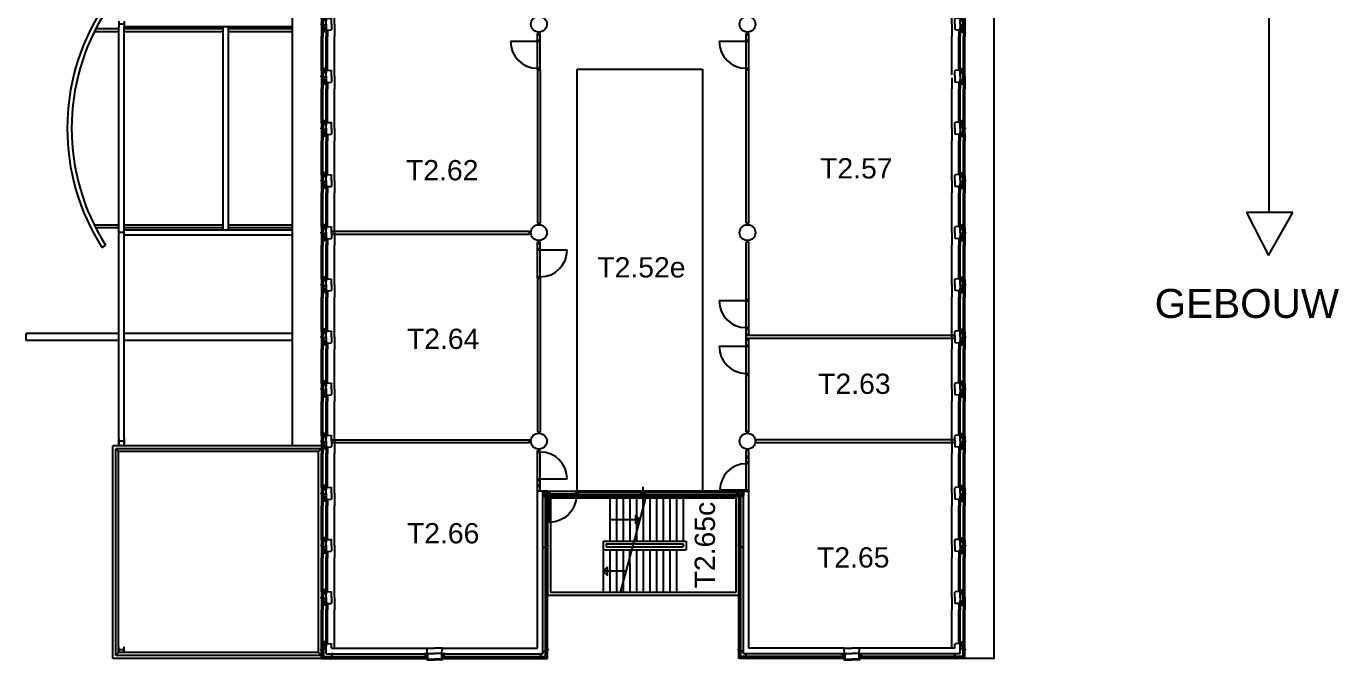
# Model space of a CAD drawing. Header units: millimetres. Extents: x 33769 to 140872, y 29552 to 80652.
# Drawn here: x 33769 to 78958, y 29552 to 51432 of the extents above; entities that cross this region are included whole.
import ezdxf
from ezdxf.enums import TextEntityAlignment as Align

# ---------------------------------------------------------------- set-up
doc = ezdxf.new("R2010")
doc.units = ezdxf.units.MM
doc.linetypes.add('HIDDEN2', pattern=[4.7625, 3.175, -1.5875])
doc.layers.get('0').update_dxf_attribs({"linetype": 'CONTINUOUS'})
for name, color, linetype in [('AL2100_BUITENWANDEN', 3, 'CONTINUOUS'), ('AL2200_BINNENWANDEN', 2, 'CONTINUOUS'), ('AL2400_TRAPPEN', 1, 'CONTINUOUS'), ('AL2800_KONSTRUKTIES', 1, 'CONTINUOUS'), ('AL3100_BUITENWANDOPENINGEN', 1, 'CONTINUOUS'), ('AL3200_BINNENWANDOPENINGEN', 1, 'CONTINUOUS'), ('AL3500_TOEBEHOREN-KOZIJNEN', 1, 'CONTINUOUS'), ('AL4600-RUIMTENUMMER', 2, 'CONTINUOUS'), ('AL4600_RUIMTENUMMERS', 2, 'CONTINUOUS'), ('AL8100_INRVERKEERSRUIMTE', 250, 'HIDDEN2')]:
    doc.layers.add(name, color=color, linetype=linetype)
doc.styles.add('Arial', font='arial.ttf')

# ---------------------------------------------------------------- blocks, each defined once
blk = doc.blocks.new('VIER')
at = {"layer": 'AL2100_BUITENWANDEN'}
for p, q in [((159, 838), (159, 1056)), ((612, 628), (612, 1056)), ((177, 808), (159, 808)), ((182, 778), (159, 798)), ((159, 778), (182, 798)), ((182, 798), (159, 798)), ((182, 778), (159, 778)), ((179, 650), (159, 670)), ((179, 670), (159, 650)), ((179, 670), (159, 670)), ((179, 650), (159, 650)), ((177, 643), (159, 643)), ((177, 613), (159, 613)), ((179, 605), (159, 605)), ((159, 585), (179, 605)), ((179, 585), (159, 605)), ((179, 585), (159, 585)), ((182, 478), (159, 478)), ((159, 478), (182, 458)), ((182, 478), (159, 458)), ((182, 458), (159, 458)), ((177, 643), (177, 808)), ((177, 448), (177, 613)), ((229, 628), (229, 793)), ((229, 628), (229, 463)), ((236, 775), (236, 755)), ((236, 685), (236, 665)), ((236, 480), (236, 500)), ((319, 628), (319, 838)), ((319, 838), (499, 828)), ((319, 628), (319, 418)), ((499, 828), (509, 818)), ((509, 628), (509, 818)), ((509, 628), (509, 438)), ((612, 628), (612, 199)), ((177, 448), (159, 448)), ((159, 418), (159, 199)), ((319, 418), (499, 428)), ((499, 428), (509, 438))]:
    blk.add_line(p, q, dxfattribs=at)
blk.add_lwpolyline([(179, 578), (179, 623), (143, 623, -0.414214), (139, 627), (139, 629, -0.414214), (143, 633), (179, 633), (179, 678)], format="xyb", dxfattribs=at)
for points in [[(226, 793), (226, 818), (159, 818), (159, 838)], [(159, 643), (159, 808)], [(159, 448), (159, 613)], [(226, 463), (226, 438), (159, 438), (159, 418)], [(259, 768), (182, 768), (182, 818)], [(259, 678), (182, 678), (182, 578)], [(259, 488), (182, 488), (182, 438)], [(314, 713), (314, 763), (214, 763)], [(314, 623), (314, 673), (214, 673)], [(314, 543), (314, 493), (214, 493)]]:
    blk.add_lwpolyline(points, dxfattribs=at)
at = {"layer": 'AL3100_BUITENWANDOPENINGEN'}
for p, q in [((205, 895), (205, 1056)), ((319, 878), (319, 1056)), ((369, 856), (369, 1056)), ((205, 361), (205, 199)), ((319, 378), (319, 199)), ((369, 399), (369, 199))]:
    blk.add_line(p, q, dxfattribs=at)
for points in [[(224, 828), (224, 838), (289, 838), (289, 828), (299, 828), (299, 838), (319, 838), (319, 878), (268, 878), (268, 895), (205, 895), (205, 828)], [(229, 793), (319, 793), (319, 808), (309, 808), (309, 823), (319, 823), (319, 838), (299, 838), (299, 828), (289, 828), (289, 838), (229, 838)], [(229, 463), (319, 463), (319, 448), (309, 448), (309, 433), (319, 433), (319, 418), (299, 418), (299, 428), (289, 428), (289, 418), (229, 418)], [(269, 793), (269, 790), (316, 790), (316, 743), (319, 743), (319, 793)], [(269, 463), (269, 466), (316, 466), (316, 513), (319, 513), (319, 463)], [(319, 856), (369, 856), (369, 837), (319, 841)], [(224, 428), (224, 418), (289, 418), (289, 428), (299, 428), (299, 418), (319, 418), (319, 378), (268, 378), (268, 361), (205, 361), (205, 428)], [(319, 399), (369, 399), (369, 418), (319, 415)]]:
    blk.add_lwpolyline(points, close=True, dxfattribs=at)
at = {"layer": 'AL3500_TOEBEHOREN-KOZIJNEN'}
for points in [[(309, 823), (319, 823), (319, 808), (309, 808)], [(329, 840), (329, 846), (319, 846), (319, 841)], [(309, 433), (319, 433), (319, 448), (309, 448)], [(329, 415), (329, 410), (319, 410), (319, 415)]]:
    blk.add_lwpolyline(points, close=True, dxfattribs=at)
blk = doc.blocks.new('MERK-E')
at = {"layer": 'AL2800_KONSTRUKTIES'}
blk.add_line((-3600, -1730.5), (-3600, -1580.5), dxfattribs=at)
at = {"layer": 'AL3100_BUITENWANDOPENINGEN'}
for p, q in [((-6840, -1730.5), (-3650, -1730.5)), ((-6823, -1781.5), (-3667, -1781.5)), ((-3667, -1869.5), (-3667, -1781.5)), ((-3667, -1781.5), (-3650, -1781.5)), ((-3650, -1781.5), (-3650, -1730.5)), ((-3650, -1730.5), (-3600, -1730.5)), ((-3610, -1770.5), (-3600, -1770.5)), ((-3610, -1770.5), (-3610, -1829.5)), ((-3600, -1730.5), (-3600, -1770.5)), ((-3550, -1730.5), (-3600, -1730.5)), ((-3590, -1770.5), (-3600, -1770.5)), ((-3590, -1770.5), (-3590, -1829.5)), ((-3550, -1730.5), (-1327, -1730.5)), ((-3550, -1781.5), (-3550, -1730.5)), ((-3533, -1781.5), (-3550, -1781.5)), ((-3533, -1781.5), (-1344, -1781.5)), ((-3533, -1869.5), (-3533, -1781.5)), ((-1344, -1781.5), (-1327, -1781.5)), ((-1344, -1869.5), (-1344, -1781.5)), ((-1327, -1730.5), (-1277, -1730.5)), ((-1327, -1781.5), (-1327, -1730.5)), ((-377, -1730.5), (-1277, -1730.5)), ((-1277, -1730.5), (-1277, -1818.5)), ((-6890, -1869.5), (-6890, -1910.5)), ((-310, -1910.5), (-6890, -1910.5)), ((-6823, -1869.5), (-3667, -1869.5)), ((-3600, -1869.5), (-3667, -1869.5)), ((-3600, -1829.5), (-3610, -1829.5)), ((-3600, -1829.5), (-3600, -1869.5)), ((-3600, -1829.5), (-3590, -1829.5)), ((-3600, -1869.5), (-3533, -1869.5)), ((-3533, -1869.5), (-1344, -1869.5)), ((-1294, -1869.5), (-1344, -1869.5)), ((-1277, -1818.5), (-1294, -1818.5)), ((-1294, -1818.5), (-1294, -1869.5)), ((-360, -1869.5), (-1294, -1869.5)), ((-377, -1818.5), (-1277, -1818.5)), ((-360, -1869.5), (-360, -2803.5)), ((-310, -1869.5), (-310, -1910.5))]:
    blk.add_line(p, q, dxfattribs=at)
blk.add_arc((-360, -1869.5), 934, 180, 270, dxfattribs=at)
blk = doc.blocks.new('23-1')
for p, q in [((-42.5, -279.5), (-22.5, -300)), ((-42.5, -300), (-22.5, -279.5)), ((-42.5, -279.5), (-42.5, -300)), ((-22.5, -279.5), (-22.5, -300)), ((-15, -282), (-15, -300)), ((15, -282), (15, -300)), ((22.5, -279.5), (22.5, -300)), ((42.5, -279.5), (22.5, -300)), ((22.5, -279.5), (42.5, -300)), ((42.5, -222.5), (62.5, -222.5)), ((42.5, -279.5), (42.5, -300))]:
    blk.add_line(p, q)
for points in [[(50, -200), (50, -277), (-50, -277)], [(105, -145), (55, -145), (55, -245)]]:
    blk.add_lwpolyline(points)
blk.add_lwpolyline([(-50, -279.5), (-5, -279.5), (-5, -316, 0.4142136), (-1, -320), (1, -320, 0.4142136), (5, -316), (5, -279.5), (50, -279.5)], format="xyb")
blk = doc.blocks.new('23D-1')
at = {"layer": 'AL2100_BUITENWANDEN'}
for p, q in [((223, 88), (223, 108)), ((275, 30), (230, 30)), ((277, 86), (300, 86)), ((277, 86), (300, 66)), ((300, 86), (277, 66)), ((277, 66), (300, 66)), ((282, 55), (300, 55)), ((-40, -70), (-50, -60)), ((130, -70), (-40, -70)), ((140, -60), (130, -70))]:
    blk.add_line(p, q, dxfattribs=at)
for points in [[(145, 150), (145, 100), (245, 100)], [(200, 95), (277, 95), (277, 45)]]:
    blk.add_lwpolyline(points, dxfattribs=at)
at = {"layer": 'AL3100_BUITENWANDOPENINGEN'}
for p, q in [((310, -60), (154, -60)), ((154, -60), (154, -70)), ((310, -70), (154, -70)), ((310, -70), (310, -60))]:
    blk.add_line(p, q, dxfattribs=at)
for points in [[(140, 95), (143, 95), (143, 48), (190, 48), (190, 45), (140, 45)], [(140, 45), (190, 45), (190, -60), (140, -60)], [(320, -50), (310, -50), (310, -40), (320, -40), (320, 45), (275, 45), (275, -60), (320, -60)], [(310, 50), (320, 50), (320, -40), (310, -40), (310, -50), (320, -50), (320, -70), (360, -70), (360, -18), (377, -18), (377, 70), (310, 70)]]:
    blk.add_lwpolyline(points, close=True, dxfattribs=at)
at = {"layer": 'AL3500_TOEBEHOREN-KOZIJNEN'}
blk.add_lwpolyline([(150, 0), (140, 0), (140, -15), (150, -15)], close=True, dxfattribs=at)
blk = doc.blocks.new('23E')
at = {"layer": 'AL2100_BUITENWANDEN'}
for p, q in [((-260, -10), (-270, 0)), ((-312.5, -272.5), (-332.5, -272.5)), ((-300, -327), (-300, -350)), ((-300, -350), (-280, -327)), ((-300, -327), (-280, -350)), ((-280, -327), (-280, -350)), ((-270, -332), (-270, -350)), ((-250, -190), (-260, -10)), ((-240, -400), (0, -400))]:
    blk.add_line(p, q, dxfattribs=at)
for points in [[(-375, -195), (-325, -195), (-325, -295)], [(-320, -250), (-320, -327), (-260, -327)], [(-285, -303), (-260, -303), (-260, -400), (-240, -400)]]:
    blk.add_lwpolyline(points, dxfattribs=at)
at = {"layer": 'AL3100_BUITENWANDOPENINGEN'}
for p, q in [((-270, 0), (0, 0)), ((-247, -180), (0, -180)), ((-210, -379), (0, -379))]:
    blk.add_line(p, q, dxfattribs=at)
for points in [[(-295, -240), (-298, -240), (-298, -193), (-345, -193), (-345, -190), (-295, -190)], [(-295, -300), (-295, -190), (-280, -190), (-280, -200), (-265, -200), (-265, -190), (-250, -190), (-250, -210), (-260, -210), (-260, -220), (-250, -220), (-250, -300)], [(-210, -379), (-250, -379), (-250, -180), (-247, -180), (-247, -376), (-210, -376)]]:
    blk.add_lwpolyline(points, close=True, dxfattribs=at)
at = {"layer": 'AL3500_TOEBEHOREN-KOZIJNEN'}
blk.add_lwpolyline([(-265, -200), (-265, -190), (-280, -190), (-280, -200)], close=True, dxfattribs=at)
blk = doc.blocks.new('23D-2')
at = {"layer": 'AL2100_BUITENWANDEN'}
for p, q in [((223, 88), (223, 108)), ((275, 30), (230, 30)), ((300, 86), (277, 66)), ((277, 86), (300, 66)), ((277, 86), (300, 86)), ((277, 66), (300, 66)), ((282, 55), (300, 55)), ((-40, -70), (-50, -60)), ((130, -70), (-40, -70)), ((140, -60), (130, -70))]:
    blk.add_line(p, q, dxfattribs=at)
for points in [[(145, 150), (145, 100), (245, 100)], [(200, 95), (277, 95), (277, 45)]]:
    blk.add_lwpolyline(points, dxfattribs=at)
at = {"layer": 'AL3100_BUITENWANDOPENINGEN'}
for p, q in [((360, 70), (310, 70)), ((310, 70), (310, 50)), ((310, 50), (320, 50)), ((320, 50), (320, -40)), ((360, 18), (360, 70)), ((377, 18), (360, 18)), ((377, -70), (377, 18)), ((154, -60), (154, -70)), ((310, -60), (154, -60)), ((310, -70), (154, -70)), ((310, -40), (310, -50)), ((320, -40), (310, -40)), ((310, -50), (320, -50)), ((310, -70), (310, -60)), ((320, -50), (320, -70)), ((320, -70), (377, -70))]:
    blk.add_line(p, q, dxfattribs=at)
for points in [[(140, 95), (143, 95), (143, 48), (190, 48), (190, 45), (140, 45)], [(140, 45), (190, 45), (190, -60), (140, -60)], [(320, -50), (310, -50), (310, -40), (320, -40), (320, 45), (275, 45), (275, -60), (320, -60)]]:
    blk.add_lwpolyline(points, close=True, dxfattribs=at)
at = {"layer": 'AL3500_TOEBEHOREN-KOZIJNEN'}
blk.add_lwpolyline([(150, 0), (140, 0), (140, -15), (150, -15)], close=True, dxfattribs=at)
blk = doc.blocks.new('AH28HA20')
for points in [[(-100, 95), (100, 95)], [(0, -95), (0, 95)], [(-100, -95), (100, -95)]]:
    blk.add_lwpolyline(points)

msp = doc.modelspace()

# ---------------------------------------------------------------- linework, layer by layer
at = {"layer": 'AL2100_BUITENWANDEN'}
for p, q in [((36969, 51241), (36118, 51241)), ((36969, 51341), (36168, 51341)), ((40569, 51341), (37149, 51341)), ((40569, 51241), (37149, 51241)), ((42959, 51341), (40749, 51341)), ((42946, 51241), (40749, 51241)), ((65706, 49752), (65706, 50130)), ((65819, 49902), (65809, 49892)), ((65809, 49702), (65809, 49892)), ((65999, 49912), (65819, 49902)), ((65999, 49702), (65999, 49912)), ((66081, 49849), (66081, 49829)), ((66089, 49702), (66089, 49867)), ((66136, 49872), (66159, 49872)), ((66159, 49852), (66136, 49872)), ((66136, 49852), (66159, 49872)), ((66136, 49852), (66159, 49852)), ((66141, 49702), (66141, 49882)), ((66141, 49882), (66159, 49882)), ((66159, 49912), (66159, 50130)), ((65706, 49652), (65706, 49273)), ((65809, 49702), (65809, 49512)), ((65819, 49502), (65809, 49512)), ((65999, 49492), (65819, 49502)), ((65999, 49702), (65999, 49492)), ((66081, 49554), (66081, 49574)), ((66089, 49702), (66089, 49537)), ((66136, 49552), (66159, 49532)), ((66159, 49552), (66136, 49532)), ((66136, 49552), (66159, 49552)), ((66136, 49532), (66159, 49532)), ((66141, 49702), (66141, 49522)), ((66141, 49522), (66159, 49522)), ((66159, 49492), (66159, 49273)), ((65706, 47902), (65706, 48330)), ((65706, 47902), (65706, 47473)), ((65819, 48102), (65809, 48092)), ((65809, 47902), (65809, 48092)), ((65809, 47902), (65809, 47712)), ((65999, 48112), (65819, 48102)), ((65999, 47902), (65999, 48112)), ((65999, 47902), (65999, 47692)), ((66081, 48049), (66081, 48029)), ((66081, 47959), (66081, 47939)), ((66089, 47902), (66089, 48067)), ((66089, 47902), (66089, 47737)), ((66136, 48052), (66159, 48072)), ((66159, 48052), (66136, 48072)), ((66136, 48072), (66159, 48072)), ((66136, 48052), (66159, 48052)), ((66138, 47924), (66159, 47944)), ((66138, 47944), (66159, 47924)), ((66138, 47944), (66159, 47944)), ((66138, 47924), (66159, 47924)), ((66141, 48082), (66159, 48082)), ((66141, 47917), (66141, 48082)), ((66141, 47917), (66159, 47917)), ((66159, 48112), (66159, 48330)), ((65819, 47702), (65809, 47712)), ((65999, 47692), (65819, 47702)), ((66081, 47754), (66081, 47774)), ((66136, 47752), (66159, 47752)), ((66159, 47752), (66136, 47732)), ((66136, 47752), (66159, 47732)), ((66136, 47732), (66159, 47732)), ((66138, 47879), (66159, 47879)), ((66159, 47859), (66138, 47879)), ((66138, 47859), (66159, 47879)), ((66138, 47859), (66159, 47859)), ((66141, 47722), (66141, 47887)), ((66141, 47887), (66159, 47887)), ((66141, 47722), (66159, 47722)), ((66159, 47692), (66159, 47473)), ((36969, 44563), (36118, 44563)), ((36969, 44463), (36168, 44463)), ((40569, 44563), (37149, 44563)), ((40569, 44463), (37149, 44463)), ((42946, 44563), (40749, 44563)), ((42946, 44463), (40749, 44463)), ((36759, 29602), (36759, 36941)), ((43959, 36941), (36759, 36941)), ((36859, 29702), (36859, 36841)), ((43959, 36841), (36859, 36841)), ((36859, 36841), (36959, 36741)), ((36959, 29802), (36959, 36741)), ((43859, 36741), (36959, 36741)), ((43959, 36841), (43859, 36741)), ((43859, 29802), (43859, 36741)), ((51409, 29952), (51409, 35361)), ((51599, 29762), (51599, 35361)), ((51689, 29672), (51689, 35271)), ((58429, 29672), (58429, 35271)), ((58519, 29762), (58519, 35361)), ((58709, 29952), (58709, 35361)), ((51741, 33517), (51741, 35246)), ((51759, 33517), (51759, 35246)), ((58359, 35232), (51759, 35232)), ((58359, 33517), (58359, 35246)), ((58377, 33517), (58377, 35246)), ((51741, 29917), (51741, 33487)), ((51759, 29917), (51759, 33487)), ((58359, 29917), (58359, 33487)), ((58377, 29917), (58377, 33487)), ((65706, 31702), (65706, 32130)), ((66159, 31912), (66159, 32130)), ((65706, 31702), (65706, 31273)), ((65819, 31902), (65809, 31892)), ((65809, 31702), (65809, 31892)), ((65809, 31702), (65809, 31512)), ((65999, 31912), (65819, 31902)), ((65999, 31702), (65999, 31912)), ((65999, 31702), (65999, 31492)), ((66081, 31849), (66081, 31829)), ((66089, 31702), (66089, 31867)), ((66089, 31702), (66089, 31537)), ((66136, 31872), (66159, 31872)), ((66159, 31852), (66136, 31872)), ((66136, 31852), (66159, 31872)), ((66136, 31852), (66159, 31852)), ((66141, 31702), (66141, 31882)), ((66141, 31882), (66159, 31882)), ((66141, 31702), (66141, 31522)), ((65819, 31502), (65809, 31512)), ((65999, 31492), (65819, 31502)), ((66081, 31554), (66081, 31574)), ((66136, 31552), (66159, 31532)), ((66159, 31552), (66136, 31532)), ((66136, 31552), (66159, 31552)), ((66136, 31532), (66159, 31532)), ((66141, 31522), (66159, 31522)), ((66159, 31492), (66159, 31273)), ((43959, 30112), (43959, 30330)), ((44412, 29952), (44412, 30330)), ((65706, 29952), (65706, 30330)), ((66159, 30112), (66159, 30330)), ((43977, 30082), (43959, 30082)), ((43982, 30052), (43959, 30072)), ((43959, 30052), (43982, 30072)), ((43982, 30072), (43959, 30072)), ((43982, 30052), (43959, 30052)), ((43979, 29924), (43959, 29944)), ((43979, 29944), (43959, 29924)), ((43979, 29944), (43959, 29944)), ((43979, 29924), (43959, 29924)), ((43977, 29917), (43959, 29917)), ((43959, 29602), (43959, 29887)), ((43977, 29887), (43959, 29887)), ((43979, 29879), (43959, 29879)), ((43959, 29859), (43979, 29879)), ((43979, 29859), (43959, 29879)), ((43979, 29859), (43959, 29859)), ((43977, 29917), (43977, 30082)), ((43977, 29620), (43977, 29887)), ((44029, 29902), (44029, 30067)), ((44029, 29902), (44029, 29672)), ((44036, 30049), (44036, 30029)), ((44036, 29959), (44036, 29939)), ((44119, 29762), (44119, 30112)), ((44119, 30112), (44299, 30102)), ((44299, 30102), (44309, 30092)), ((44309, 29952), (44309, 30092)), ((44309, 29952), (47589, 29952)), ((48129, 29952), (51409, 29952)), ((51741, 29620), (51741, 29887)), ((51759, 29602), (51759, 29887)), ((58359, 29602), (58359, 29887)), ((58377, 29620), (58377, 29887)), ((61989, 29952), (58709, 29952)), ((65809, 29952), (62529, 29952)), ((65819, 30102), (65809, 30092)), ((65809, 29952), (65809, 30092)), ((65999, 30112), (65819, 30102)), ((65999, 29762), (65999, 30112)), ((66081, 30049), (66081, 30029)), ((66081, 29959), (66081, 29939)), ((66089, 29902), (66089, 30067)), ((66089, 29902), (66089, 29672)), ((66136, 30072), (66159, 30072)), ((66159, 30052), (66136, 30072)), ((66136, 30052), (66159, 30072)), ((66136, 30052), (66159, 30052)), ((66138, 29944), (66159, 29944)), ((66138, 29944), (66159, 29924)), ((66138, 29924), (66159, 29944)), ((66138, 29924), (66159, 29924)), ((66138, 29859), (66159, 29879)), ((66159, 29859), (66138, 29879)), ((66138, 29879), (66159, 29879)), ((66138, 29859), (66159, 29859)), ((66141, 29917), (66141, 30082)), ((66141, 30082), (66159, 30082)), ((66141, 29917), (66159, 29917)), ((66141, 29887), (66159, 29887)), ((66141, 29620), (66141, 29887)), ((66159, 29602), (66159, 29887)), ((43959, 29602), (36759, 29602)), ((36859, 29702), (36959, 29802)), ((43959, 29702), (36859, 29702)), ((43859, 29802), (36959, 29802)), ((43859, 29802), (43959, 29702)), ((43959, 29602), (44244, 29602)), ((43977, 29620), (44244, 29620)), ((44029, 29672), (47564, 29672)), ((44119, 29762), (47609, 29762)), ((44274, 29620), (47589, 29620)), ((44274, 29602), (47589, 29602)), ((48109, 29762), (51599, 29762)), ((48129, 29620), (51444, 29620)), ((48129, 29602), (51444, 29602)), ((48154, 29672), (51689, 29672)), ((51474, 29620), (51741, 29620)), ((51474, 29602), (51759, 29602)), ((58644, 29602), (58359, 29602)), ((58644, 29620), (58377, 29620)), ((61964, 29672), (58429, 29672)), ((62009, 29762), (58519, 29762)), ((61989, 29620), (58674, 29620)), ((61989, 29602), (58674, 29602)), ((65999, 29762), (62509, 29762)), ((65844, 29620), (62529, 29620)), ((65844, 29602), (62529, 29602)), ((66089, 29672), (62554, 29672)), ((66141, 29620), (65874, 29620)), ((66159, 29602), (65874, 29602))]:
    msp.add_line(p, q, dxfattribs=at)
for points in [[(66004, 49787), (66004, 49837), (66104, 49837)], [(66059, 49842), (66136, 49842), (66136, 49892)], [(66092, 49867), (66092, 49892), (66159, 49892), (66159, 49912)], [(66159, 49702), (66159, 49882)], [(66004, 49617), (66004, 49567), (66104, 49567)], [(66059, 49562), (66136, 49562), (66136, 49512)], [(66092, 49537), (66092, 49512), (66159, 49512), (66159, 49492)], [(66159, 49702), (66159, 49522)], [(66004, 47987), (66004, 48037), (66104, 48037)], [(66004, 47897), (66004, 47947), (66104, 47947)], [(66059, 48042), (66136, 48042), (66136, 48092)], [(66059, 47952), (66136, 47952), (66136, 47852)], [(66092, 48067), (66092, 48092), (66159, 48092), (66159, 48112)], [(66159, 47917), (66159, 48082)], [(66004, 47817), (66004, 47767), (66104, 47767)], [(66059, 47762), (66136, 47762), (66136, 47712)], [(66092, 47737), (66092, 47712), (66159, 47712), (66159, 47692)], [(66159, 47722), (66159, 47887)], [(66004, 31787), (66004, 31837), (66104, 31837)], [(66059, 31842), (66136, 31842), (66136, 31892)], [(66092, 31867), (66092, 31892), (66159, 31892), (66159, 31912)], [(66159, 31702), (66159, 31882)], [(66159, 31702), (66159, 31522)], [(66004, 31617), (66004, 31567), (66104, 31567)], [(66059, 31562), (66136, 31562), (66136, 31512)], [(66092, 31537), (66092, 31512), (66159, 31512), (66159, 31492)], [(44026, 30067), (44026, 30092), (43959, 30092), (43959, 30112)], [(43959, 29917), (43959, 30082)], [(44059, 30042), (43982, 30042), (43982, 30092)], [(44059, 29952), (43982, 29952), (43982, 29852)], [(44114, 29987), (44114, 30037), (44014, 30037)], [(44114, 29897), (44114, 29947), (44014, 29947)], [(66004, 29987), (66004, 30037), (66104, 30037)], [(66004, 29897), (66004, 29947), (66104, 29947)], [(66059, 30042), (66136, 30042), (66136, 30092)], [(66059, 29952), (66136, 29952), (66136, 29852)], [(66092, 30067), (66092, 30092), (66159, 30092), (66159, 30112)], [(66159, 29917), (66159, 30082)]]:
    msp.add_lwpolyline(points, dxfattribs=at)
for points in [[(66138, 47852), (66138, 47897), (66175, 47897, 0.414214), (66179, 47901), (66179, 47903, 0.414214), (66175, 47907), (66138, 47907), (66138, 47952)], [(43979, 29852), (43979, 29897), (43943, 29897, -0.414214), (43939, 29901), (43939, 29903, -0.414214), (43943, 29907), (43979, 29907), (43979, 29952)], [(66138, 29852), (66138, 29897), (66175, 29897, 0.414214), (66179, 29901), (66179, 29903, 0.414214), (66175, 29907), (66138, 29907), (66138, 29952)]]:
    msp.add_lwpolyline(points, format="xyb", dxfattribs=at)
for centre in [(51459, 51502), (58659, 51502), (51459, 44302), (58659, 44302), (51459, 37102), (58659, 37102)]:
    msp.add_circle(centre, 275, dxfattribs=at)
at = {"layer": 'AL2200_BINNENWANDEN'}
for p, q in [((51441, 51177), (51441, 51227)), ((51477, 51177), (51477, 51227)), ((58709, 51177), (58609, 51177)), ((58641, 51177), (58641, 51227)), ((58677, 51177), (58677, 51227)), ((51409, 49927), (51409, 44627)), ((51509, 49927), (51509, 44627)), ((58609, 44627), (58609, 49927)), ((58609, 49927), (58709, 49927)), ((58709, 44627), (58709, 49927)), ((44309, 44352), (51135, 44352)), ((51135, 44252), (51135, 44352)), ((51185, 44320), (51135, 44320)), ((51441, 44627), (51441, 44576)), ((51477, 44627), (51477, 44576)), ((58609, 44627), (58709, 44627)), ((58709, 44627), (58609, 44627)), ((58641, 44576), (58641, 44627)), ((58677, 44576), (58677, 44627)), ((44309, 44252), (51135, 44252)), ((51185, 44284), (51135, 44284)), ((51441, 43977), (51441, 44027)), ((51477, 43977), (51477, 44027)), ((58709, 43977), (58609, 43977)), ((58609, 41997), (58609, 43977)), ((58641, 43977), (58641, 44027)), ((58677, 43977), (58677, 44027)), ((58709, 41997), (58709, 43977)), ((51409, 42727), (51409, 37427)), ((51509, 42727), (51509, 37427)), ((65809, 40752), (58609, 40752)), ((58609, 40652), (58609, 40752)), ((65809, 40752), (65809, 40652)), ((65809, 40652), (58609, 40652)), ((58609, 37427), (58609, 39386)), ((58709, 37427), (58709, 39386)), ((44309, 37152), (51135, 37152)), ((51135, 37052), (51135, 37152)), ((51185, 37120), (51135, 37120)), ((51185, 37084), (51135, 37084)), ((51441, 37427), (51441, 37376)), ((51477, 37427), (51477, 37376)), ((58709, 37427), (58609, 37427)), ((58641, 37376), (58641, 37427)), ((58677, 37376), (58677, 37427)), ((65809, 37150), (58929, 37150)), ((65809, 37150), (65809, 37053)), ((44309, 37052), (51135, 37052)), ((51509, 36777), (51409, 36777)), ((51441, 36777), (51441, 36827)), ((51477, 36777), (51477, 36827)), ((58641, 36777), (58641, 36827)), ((58677, 36777), (58677, 36827)), ((65809, 37050), (58929, 37050)), ((58609, 35371), (58709, 35371))]:
    msp.add_line(p, q, dxfattribs=at)
at = {"layer": 'AL2200_BINNENWANDEN', "ltscale": 10}
for p, q in [((51409, 49927), (51509, 49927)), ((51409, 44627), (51509, 44627)), ((51409, 42727), (51509, 42727)), ((58609, 41997), (58709, 41997)), ((58609, 39386), (58709, 39386)), ((51409, 37427), (51509, 37427))]:
    msp.add_line(p, q, dxfattribs=at)
at = {"layer": 'AL2400_TRAPPEN'}
for p, q in [((51759, 35232), (51759, 31771)), ((58259, 35132), (51859, 35132)), ((51859, 35132), (51859, 31871)), ((53909, 35132), (53909, 33652)), ((54139, 35132), (54139, 33652)), ((55142, 35132), (54265, 31871)), ((54369, 35132), (54369, 33652)), ((54599, 35132), (54599, 33652)), ((54829, 35132), (54829, 33799)), ((55059, 34820), (55059, 35132)), ((55059, 34820), (55059, 33652)), ((55289, 35132), (55289, 33652)), ((55519, 35132), (55519, 33652)), ((55749, 35132), (55749, 33652)), ((55979, 35132), (55979, 33652)), ((56209, 35132), (56209, 33652)), ((56439, 35132), (56439, 33652)), ((58259, 35132), (58259, 31871)), ((58359, 35232), (58359, 31771)), ((53909, 34392), (54943, 34392)), ((54793, 34542), (54793, 34242)), ((54943, 34392), (54793, 34542)), ((54943, 34392), (54793, 34242)), ((53679, 33652), (54749, 33652)), ((53679, 33652), (53679, 33352)), ((53779, 33552), (54749, 33552)), ((53779, 33552), (53779, 33452)), ((53779, 33452), (54709, 33452)), ((54722, 33452), (56439, 33452)), ((54762, 33652), (56539, 33652)), ((54762, 33552), (56439, 33552)), ((54829, 33799), (54829, 33652)), ((56439, 33552), (56439, 33452)), ((56539, 33652), (56539, 33352)), ((53679, 33352), (54709, 33352)), ((53679, 33352), (53679, 31871)), ((53909, 33352), (53909, 31871)), ((54139, 33352), (54139, 31871)), ((54369, 33352), (54369, 32244)), ((54599, 32878), (54599, 33352)), ((54722, 33352), (56539, 33352)), ((54829, 33352), (54829, 31871)), ((55059, 33352), (55059, 31871)), ((55289, 33352), (55289, 31871)), ((55519, 33352), (55519, 31871)), ((55749, 33352), (55749, 31871)), ((55979, 33352), (55979, 31871)), ((56209, 33352), (56209, 31871)), ((53679, 32611), (53829, 32761)), ((54464, 32611), (53679, 32611)), ((53679, 32611), (53829, 32461)), ((53829, 32461), (53829, 32761)), ((54599, 32878), (54599, 31871)), ((54369, 32244), (54369, 31871)), ((58359, 31771), (51762, 31771)), ((58259, 31871), (51862, 31871))]:
    msp.add_line(p, q, dxfattribs=at)
at = {"layer": 'AL2800_KONSTRUKTIES'}
for p, q in [((36969, 44392), (36969, 51412)), ((37149, 44392), (37149, 51412)), ((42959, 51412), (37154, 51412)), ((40569, 44392), (40569, 51412)), ((40749, 44392), (40749, 51412)), ((36969, 36941), (36969, 44302)), ((37149, 36941), (37149, 44302)), ((42959, 44392), (37154, 44392)), ((36381, 43793), (36509, 43871)), ((42959, 44212), (37154, 44212)), ((36969, 40822), (33769, 40822)), ((33769, 40582), (33769, 40822)), ((42959, 40822), (37149, 40822)), ((36969, 40582), (33769, 40582)), ((42959, 40582), (37149, 40582)), ((55059, 35371), (55059, 35521))]:
    msp.add_line(p, q, dxfattribs=at)
for points in [[(43959, 58612), (43959, 36941), (42959, 36941), (42959, 58612)], [(80559, 54780), (80559, 55032), (81593, 55032), (81593, 54780), (87134, 54780), (87134, 53780), (67159, 53780), (67159, 29602), (66159, 29602), (66159, 54780), (71725, 54780), (71725, 55032), (72759, 55032), (72759, 54780)]]:
    msp.add_lwpolyline(points, close=True, dxfattribs=at)
for radius, start, end in [(7650, 147.5123, 212.4877), (7500, 147.4938, 212.5062)]:
    msp.add_arc((42834, 47902), radius, start, end, dxfattribs=at)
at = {"layer": 'AL3100_BUITENWANDOPENINGEN'}
for p, q in [((43959, 50130), (43959, 51073)), ((44005, 50130), (44005, 51073)), ((44119, 50130), (44119, 51073)), ((44169, 50130), (44169, 51073)), ((44412, 50130), (44412, 51073)), ((65706, 50130), (65706, 51073)), ((65949, 50130), (65949, 51073)), ((65999, 50130), (65999, 51073)), ((66113, 50130), (66113, 51073)), ((66159, 50130), (66159, 51073)), ((65949, 49930), (65949, 50130)), ((65999, 49952), (65999, 50130)), ((66113, 49969), (66113, 50130)), ((43959, 48330), (43959, 49273)), ((44005, 48330), (44005, 49273)), ((44119, 48330), (44119, 49273)), ((44169, 48330), (44169, 49273)), ((44412, 48330), (44412, 49273)), ((65706, 48330), (65706, 49273)), ((65949, 49473), (65949, 49273)), ((65949, 48330), (65949, 49273)), ((65999, 49452), (65999, 49273)), ((65999, 48330), (65999, 49273)), ((66113, 49435), (66113, 49273)), ((66113, 48330), (66113, 49273)), ((66159, 48330), (66159, 49273)), ((65949, 48130), (65949, 48330)), ((65999, 48152), (65999, 48330)), ((66113, 48169), (66113, 48330)), ((43959, 46530), (43959, 47473)), ((44005, 46530), (44005, 47473)), ((44119, 46530), (44119, 47473)), ((44169, 46530), (44169, 47473)), ((44412, 46530), (44412, 47473)), ((65706, 46530), (65706, 47473)), ((65949, 47673), (65949, 47473)), ((65949, 46530), (65949, 47473)), ((65999, 47652), (65999, 47473)), ((65999, 46530), (65999, 47473)), ((66113, 47635), (66113, 47473)), ((66113, 46530), (66113, 47473)), ((66159, 46530), (66159, 47473)), ((43959, 44730), (43959, 45673)), ((44005, 44730), (44005, 45673)), ((44119, 44730), (44119, 45673)), ((44169, 44730), (44169, 45673)), ((44412, 44730), (44412, 45673)), ((65706, 44730), (65706, 45673)), ((65949, 44730), (65949, 45673)), ((65999, 44730), (65999, 45673)), ((66113, 44730), (66113, 45673)), ((66159, 44730), (66159, 45673)), ((43959, 42930), (43959, 43873)), ((44005, 42930), (44005, 43873)), ((44119, 42930), (44119, 43873)), ((44169, 42930), (44169, 43873)), ((44412, 42930), (44412, 43873)), ((65706, 42930), (65706, 43873)), ((65949, 42930), (65949, 43873)), ((65999, 42930), (65999, 43873)), ((66113, 42930), (66113, 43873)), ((66159, 42930), (66159, 43873)), ((43959, 41130), (43959, 42073)), ((44005, 41130), (44005, 42073)), ((44119, 41130), (44119, 42073)), ((44169, 41130), (44169, 42073)), ((44412, 41130), (44412, 42073)), ((65706, 41130), (65706, 42073)), ((65949, 41130), (65949, 42073)), ((65999, 41130), (65999, 42073)), ((66113, 41130), (66113, 42073)), ((66159, 41130), (66159, 42073)), ((43959, 39330), (43959, 40273)), ((44005, 39330), (44005, 40273)), ((44119, 39330), (44119, 40273)), ((44169, 39330), (44169, 40273)), ((44412, 39330), (44412, 40273)), ((65706, 39330), (65706, 40273)), ((65949, 39330), (65949, 40273)), ((65999, 39330), (65999, 40273)), ((66113, 39330), (66113, 40273)), ((66159, 39330), (66159, 40273)), ((43959, 37530), (43959, 38473)), ((44005, 37530), (44005, 38473)), ((44119, 37530), (44119, 38473)), ((44169, 37530), (44169, 38473)), ((44412, 37530), (44412, 38473)), ((65706, 37530), (65706, 38473)), ((65949, 37530), (65949, 38473)), ((65999, 37530), (65999, 38473)), ((66113, 37530), (66113, 38473)), ((66159, 37530), (66159, 38473)), ((43959, 35730), (43959, 36673)), ((44005, 35730), (44005, 36673)), ((44119, 35730), (44119, 36673)), ((44169, 35730), (44169, 36673)), ((44412, 35730), (44412, 36673)), ((65706, 35730), (65706, 36673)), ((65949, 35730), (65949, 36673)), ((65999, 35730), (65999, 36673)), ((66113, 35730), (66113, 36673)), ((66159, 35730), (66159, 36673)), ((43959, 33930), (43959, 34873)), ((44005, 33930), (44005, 34873)), ((44119, 33930), (44119, 34873)), ((44169, 33930), (44169, 34873)), ((44412, 33930), (44412, 34873)), ((65706, 33930), (65706, 34873)), ((65949, 33930), (65949, 34873)), ((65999, 33930), (65999, 34873)), ((66113, 33930), (66113, 34873)), ((66159, 33930), (66159, 34873)), ((43959, 32130), (43959, 33073)), ((44005, 32130), (44005, 33073)), ((44119, 32130), (44119, 33073)), ((44169, 32130), (44169, 33073)), ((44412, 32130), (44412, 33073)), ((65706, 32130), (65706, 33073)), ((65949, 32130), (65949, 33073)), ((65999, 32130), (65999, 33073)), ((66113, 32130), (66113, 33073)), ((66159, 32130), (66159, 33073)), ((65949, 31930), (65949, 32130)), ((65999, 31952), (65999, 32130)), ((66113, 31969), (66113, 32130)), ((43959, 30330), (43959, 31273)), ((44005, 30330), (44005, 31273)), ((44119, 30330), (44119, 31273)), ((44169, 30330), (44169, 31273)), ((44412, 30330), (44412, 31273)), ((65706, 30330), (65706, 31273)), ((65949, 31473), (65949, 31273)), ((65949, 30330), (65949, 31273)), ((65999, 31452), (65999, 31273)), ((65999, 30330), (65999, 31273)), ((66113, 31435), (66113, 31273)), ((66113, 30330), (66113, 31273)), ((66159, 30330), (66159, 31273)), ((44005, 30169), (44005, 30330)), ((44119, 30152), (44119, 30330)), ((44169, 30130), (44169, 30330)), ((65949, 30130), (65949, 30330)), ((65999, 30152), (65999, 30330)), ((66113, 30169), (66113, 30330))]:
    msp.add_line(p, q, dxfattribs=at)
for points in [[(65999, 49930), (65949, 49930), (65949, 49911), (65999, 49915)], [(66094, 49902), (66094, 49912), (66029, 49912), (66029, 49902), (66019, 49902), (66019, 49912), (65999, 49912), (65999, 49952), (66050, 49952), (66050, 49969), (66113, 49969), (66113, 49902)], [(66089, 49867), (65999, 49867), (65999, 49882), (66009, 49882), (66009, 49897), (65999, 49897), (65999, 49912), (66019, 49912), (66019, 49902), (66029, 49902), (66029, 49912), (66089, 49912)], [(66049, 49867), (66049, 49864), (66002, 49864), (66002, 49817), (65999, 49817), (65999, 49867)], [(65999, 49473), (65949, 49473), (65949, 49492), (65999, 49489)], [(66049, 49537), (66049, 49540), (66002, 49540), (66002, 49587), (65999, 49587), (65999, 49537)], [(66089, 49537), (65999, 49537), (65999, 49522), (66009, 49522), (66009, 49507), (65999, 49507), (65999, 49492), (66019, 49492), (66019, 49502), (66029, 49502), (66029, 49492), (66089, 49492)], [(66094, 49502), (66094, 49492), (66029, 49492), (66029, 49502), (66019, 49502), (66019, 49492), (65999, 49492), (65999, 49452), (66050, 49452), (66050, 49435), (66113, 49435), (66113, 49502)], [(65999, 48130), (65949, 48130), (65949, 48111), (65999, 48115)], [(66094, 48102), (66094, 48112), (66029, 48112), (66029, 48102), (66019, 48102), (66019, 48112), (65999, 48112), (65999, 48152), (66050, 48152), (66050, 48169), (66113, 48169), (66113, 48102)], [(66089, 48067), (65999, 48067), (65999, 48082), (66009, 48082), (66009, 48097), (65999, 48097), (65999, 48112), (66019, 48112), (66019, 48102), (66029, 48102), (66029, 48112), (66089, 48112)], [(66049, 48067), (66049, 48064), (66002, 48064), (66002, 48017), (65999, 48017), (65999, 48067)], [(65999, 47673), (65949, 47673), (65949, 47692), (65999, 47689)], [(66049, 47737), (66049, 47740), (66002, 47740), (66002, 47787), (65999, 47787), (65999, 47737)], [(66089, 47737), (65999, 47737), (65999, 47722), (66009, 47722), (66009, 47707), (65999, 47707), (65999, 47692), (66019, 47692), (66019, 47702), (66029, 47702), (66029, 47692), (66089, 47692)], [(66094, 47702), (66094, 47692), (66029, 47692), (66029, 47702), (66019, 47702), (66019, 47692), (65999, 47692), (65999, 47652), (66050, 47652), (66050, 47635), (66113, 47635), (66113, 47702)], [(65999, 31930), (65949, 31930), (65949, 31911), (65999, 31915)], [(66094, 31902), (66094, 31912), (66029, 31912), (66029, 31902), (66019, 31902), (66019, 31912), (65999, 31912), (65999, 31952), (66050, 31952), (66050, 31969), (66113, 31969), (66113, 31902)], [(66089, 31867), (65999, 31867), (65999, 31882), (66009, 31882), (66009, 31897), (65999, 31897), (65999, 31912), (66019, 31912), (66019, 31902), (66029, 31902), (66029, 31912), (66089, 31912)], [(66049, 31867), (66049, 31864), (66002, 31864), (66002, 31817), (65999, 31817), (65999, 31867)], [(65999, 31473), (65949, 31473), (65949, 31492), (65999, 31489)], [(66049, 31537), (66049, 31540), (66002, 31540), (66002, 31587), (65999, 31587), (65999, 31537)], [(66089, 31537), (65999, 31537), (65999, 31522), (66009, 31522), (66009, 31507), (65999, 31507), (65999, 31492), (66019, 31492), (66019, 31502), (66029, 31502), (66029, 31492), (66089, 31492)], [(66094, 31502), (66094, 31492), (66029, 31492), (66029, 31502), (66019, 31502), (66019, 31492), (65999, 31492), (65999, 31452), (66050, 31452), (66050, 31435), (66113, 31435), (66113, 31502)], [(44024, 30102), (44024, 30112), (44089, 30112), (44089, 30102), (44099, 30102), (44099, 30112), (44119, 30112), (44119, 30152), (44068, 30152), (44068, 30169), (44005, 30169), (44005, 30102)], [(44029, 30067), (44119, 30067), (44119, 30082), (44109, 30082), (44109, 30097), (44119, 30097), (44119, 30112), (44099, 30112), (44099, 30102), (44089, 30102), (44089, 30112), (44029, 30112)], [(44069, 30067), (44069, 30064), (44116, 30064), (44116, 30017), (44119, 30017), (44119, 30067)], [(44119, 30130), (44169, 30130), (44169, 30111), (44119, 30115)], [(65999, 30130), (65949, 30130), (65949, 30111), (65999, 30115)], [(66094, 30102), (66094, 30112), (66029, 30112), (66029, 30102), (66019, 30102), (66019, 30112), (65999, 30112), (65999, 30152), (66050, 30152), (66050, 30169), (66113, 30169), (66113, 30102)], [(66089, 30067), (65999, 30067), (65999, 30082), (66009, 30082), (66009, 30097), (65999, 30097), (65999, 30112), (66019, 30112), (66019, 30102), (66029, 30102), (66029, 30112), (66089, 30112)], [(66049, 30067), (66049, 30064), (66002, 30064), (66002, 30017), (65999, 30017), (65999, 30067)]]:
    msp.add_lwpolyline(points, close=True, dxfattribs=at)
at = {"layer": 'AL3200_BINNENWANDOPENINGEN'}
for p, q in [((51409, 51177), (51509, 51177)), ((51409, 51127), (51509, 51127)), ((58609, 51177), (58709, 51177)), ((58609, 51127), (58709, 51127)), ((51509, 50904), (50481, 50904)), ((51409, 50954), (51509, 50954)), ((58709, 50904), (57681, 50904)), ((58609, 50954), (58709, 50954)), ((51409, 49977), (51509, 49977)), ((51409, 49927), (51509, 49927)), ((58609, 49977), (58709, 49977)), ((58609, 49927), (58709, 49927)), ((51409, 43977), (51509, 43977)), ((51409, 43927), (51509, 43927)), ((51409, 43754), (51509, 43754)), ((51409, 43704), (52436, 43704)), ((51409, 42777), (51509, 42777)), ((51409, 42727), (51509, 42727)), ((58708, 41950), (57681, 41950)), ((58708, 41997), (58609, 41997)), ((58609, 41950), (58709, 41950)), ((58609, 41023), (58709, 41023)), ((58609, 40974), (58709, 40974)), ((58609, 40802), (58709, 40802)), ((58709, 40752), (58609, 40752)), ((58709, 40372), (57681, 40372)), ((58708, 40652), (58609, 40652)), ((58609, 40604), (58709, 40604)), ((58609, 40421), (58709, 40421)), ((58609, 39444), (58709, 39444)), ((58709, 39386), (58609, 39386)), ((51409, 35371), (51409, 36777)), ((51409, 36777), (51509, 36777)), ((51409, 36727), (51509, 36727)), ((51509, 35371), (51509, 36777)), ((58609, 35371), (58609, 36777)), ((58709, 36777), (58609, 36777)), ((58709, 35371), (58709, 36777)), ((58709, 36571), (58609, 36571)), ((58709, 36521), (58609, 36521)), ((58709, 36371), (58609, 36371)), ((58709, 36321), (58609, 36321)), ((51409, 35799), (52436, 35799)), ((51409, 35799), (51509, 35799)), ((51409, 35749), (51509, 35749)), ((51409, 35599), (51509, 35599)), ((51409, 35549), (51509, 35549)), ((51509, 35371), (51409, 35371)), ((51759, 35352), (51759, 35252)), ((57709, 35421), (58709, 35421))]:
    msp.add_line(p, q, dxfattribs=at)
at = {"layer": 'AL3200_BINNENWANDOPENINGEN', "ltscale": 10}
for p, q in [((51409, 49927), (51409, 51177)), ((51509, 49927), (51509, 51177)), ((58609, 49927), (58609, 51177)), ((58709, 49927), (58709, 51177)), ((51409, 42727), (51409, 43977)), ((51509, 42727), (51509, 43977)), ((58609, 40752), (58609, 41997)), ((58709, 40752), (58708, 41997)), ((58609, 39386), (58609, 40652)), ((58709, 39386), (58709, 40652))]:
    msp.add_line(p, q, dxfattribs=at)
at = {"layer": 'AL3200_BINNENWANDOPENINGEN'}
for centre, radius, start, end in [((51409, 50904), 928, 180, 270), ((58609, 50904), 928, 180, 270), ((51509, 43704), 928, 270, 0), ((58608, 41950), 928, 180, 270), ((58609, 40372), 928, 180, 270), ((51509, 35799), 928, 0, 90), ((58609, 35421), 900, 90, 180)]:
    msp.add_arc(centre, radius, start, end, dxfattribs=at)
at = {"layer": 'AL4600-RUIMTENUMMER'}
for p, q in [((76661, 45009), (76659, 51920)), ((77476, 45000), (75878, 44999)), ((75878, 44999), (76638, 43508)), ((76638, 43508), (77476, 45000))]:
    msp.add_line(p, q, dxfattribs=at)
at = {"layer": 'AL8100_INRVERKEERSRUIMTE'}
for p, q in [((52786, 35371), (52786, 49952)), ((52786, 49952), (57109, 49952)), ((57109, 49952), (57109, 35371))]:
    msp.add_line(p, q, dxfattribs=at)

# ---------------------------------------------------------------- block references
at = {"layer": 'AL2100_BUITENWANDEN', "xscale": -1}
for name, p in [('MERK-E', (51459, 37102)), ('23-1', (58659, 29902)), ('23-1', (65859, 29902))]:
    msp.add_blockref(name, p, dxfattribs=at)
at = {"layer": 'AL2100_BUITENWANDEN', "xscale": -1, "rotation": 90}
for p in [(51459, 33502), (51459, 29902)]:
    msp.add_blockref('23-1', p, dxfattribs=at)
at = {"layer": 'AL2100_BUITENWANDEN', "rotation": 270}
for p in [(58659, 33502), (58659, 29902)]:
    msp.add_blockref('23-1', p, dxfattribs=at)
at = {"layer": 'AL2100_BUITENWANDEN'}
for p in [(44259, 29902), (51459, 29902)]:
    msp.add_blockref('23-1', p, dxfattribs=at)
at = {"layer": 'AL2800_KONSTRUKTIES', "xscale": -1, "rotation": 90}
for p in [(37059, 51502), (37059, 37102)]:
    msp.add_blockref('AH28HA20', p, dxfattribs=at)
at = {"layer": 'AL2800_KONSTRUKTIES', "rotation": 90}
for p in [(37059, 44302), (37059, 29902)]:
    msp.add_blockref('AH28HA20', p, dxfattribs=at)
at = {"layer": 'AL3100_BUITENWANDOPENINGEN', "xscale": -1, "rotation": 180}
for name, p in [('VIER', (43800, 52129)), ('VIER', (43800, 50329)), ('VIER', (43800, 48529)), ('VIER', (43800, 46729)), ('VIER', (43800, 44929)), ('VIER', (43800, 43129)), ('VIER', (43800, 41329)), ('VIER', (43800, 39529)), ('VIER', (43800, 37729)), ('VIER', (43800, 35929)), ('23D-2', (51459, 35302)), ('VIER', (43800, 34129)), ('VIER', (43800, 32329))]:
    msp.add_blockref(name, p, dxfattribs=at)
at = {"layer": 'AL3100_BUITENWANDOPENINGEN', "rotation": 180}
for p in [(66318, 52129), (66318, 46729), (66318, 44929), (66318, 43129), (66318, 41329), (66318, 39529), (66318, 37729), (66318, 35929), (66318, 34129)]:
    msp.add_blockref('VIER', p, dxfattribs=at)
at = {"layer": 'AL3100_BUITENWANDOPENINGEN'}
for p in [(47859, 29952), (62259, 29952)]:
    msp.add_blockref('23E', p, dxfattribs=at)
at = {"layer": 'AL3100_BUITENWANDOPENINGEN', "xscale": -1}
for p in [(47859, 29952), (62259, 29952)]:
    msp.add_blockref('23E', p, dxfattribs=at)
at = {"layer": 'AL3200_BINNENWANDOPENINGEN', "rotation": 180}
msp.add_blockref('23D-1', (58659, 35302), dxfattribs=at)

# ---------------------------------------------------------------- texts
at = {"layer": 'AL4600-RUIMTENUMMER', "style": 'Arial'}
msp.add_text('GEBOUW X', height=1000, dxfattribs=at).set_placement((72708, 41358))
at = {"layer": 'AL4600_RUIMTENUMMERS', "style": 'Arial'}
for s, p in [('T2.62', (46875, 45898)), ('T2.57', (61163, 45963)), ('T2.52e', (53475, 42544)), ('T2.64', (46906, 40076)), ('T2.63', (61096, 38524)), ('T2.66', (46906, 33363)), ('T2.65', (61057, 32528))]:
    msp.add_text(s, height=700, dxfattribs=at).set_placement(p, align=Align.BOTTOM_LEFT)
msp.add_text('T2.65c', height=700, rotation=90, dxfattribs=at).set_placement((57746, 32018), align=Align.BOTTOM_LEFT)

doc.saveas('drawing.dxf')
